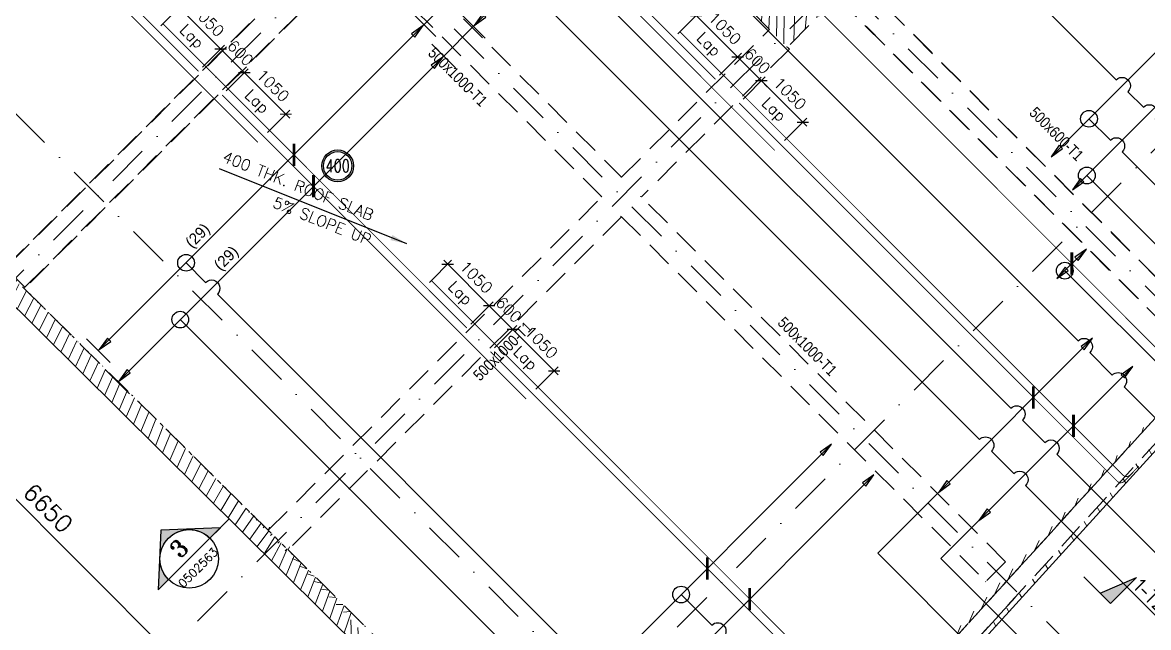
# Model space of a CAD drawing. Extents: x 660761725 to 1323371458, y 2734871439 to 5470067957.
# Drawn here: x 661442043 to 661462213, y 2735018970 to 2735029801 of the extents above; entities that cross this region are included whole.
import ezdxf
from ezdxf.enums import TextEntityAlignment as Align

# ---------------------------------------------------------------- set-up
doc = ezdxf.new("R2010")
doc.units = 0
for name, pattern in [('AXES', [1.95, 1.2, -0.25, 0.25, -0.25]), ('Hidden', [714.375, 476.25, -238.125]), ('sbp_axis_short', [10, 5, -2.5, 0, -2.5])]:
    doc.linetypes.add(name, pattern=pattern)
doc.layers.add('A-DETL', color=5, linetype='Continuous', lineweight=9, true_color=0x0000ff)
for name, color, linetype, lineweight in [('A-FLOR-PATT', 7, 'Continuous', 15), ('A-ROOF', 7, 'Continuous', 15), ('S-ARROW', 8, 'Continuous', 13), ('S-BEAM-IDEN', 2, 'Continuous', 9), ('S-GRID', 7, 'Continuous', 9)]:
    doc.layers.add(name, color=color, linetype=linetype, lineweight=lineweight)
for name, color, linetype in [('S-AXIS', 20, 'AXES'), ('S-DIMO', 100, 'Continuous'), ('S-IDEN', 221, 'Continuous'), ('S-LEVEL', 3, 'Continuous'), ('S-RBAR-T16', 201, 'Continuous'), ('S-RBAR-T20', 10, 'Continuous'), ('S-RDIMO', 8, 'Continuous'), ('S-SCEL-INDT', 222, 'Continuous'), ('S-SIMPLETEXT', 7, 'Continuous'), ('S-TXT', 3, 'Continuous')]:
    doc.layers.add(name, color=color, linetype=linetype)
doc.styles.add('08437-0000-2-020-000R-0511-00$0$ROMANS', font='ROMANS.shx', dxfattribs={"width": 0.75})
doc.styles.add('Arial Narrow_1', font='ARIALN.TTF', dxfattribs={"height": 199.9999999999998})
doc.styles.add('ARMACAD', font='isocp.shx')
doc.styles.add('ROMANS', font='romans.shx')
doc.styles.add('ROMANT', font='romant')
doc.dimstyles.new('S-DIMI-100', dxfattribs={"dimscale": 100, "dimtxt": 2, "dimasz": 1.5, "dimexe": 1, "dimexo": 1, "dimgap": 1, "dimtad": 1, "dimdec": 0, "dimzin": 12, "dimdsep": 46, "dimtxsty": 'ROMANS', "dimblk": 'ARCHTICK', "dimcen": 0.09, "dimdle": 1, "dimclrd": 8, "dimclre": 8, "dimclrt": 4, "dimadec": 0, "dimazin": 3, "dimtfac": 1, "dimtdec": 0, "dimtix": 1, "dimtmove": 1, "dimatfit": 3, "dimtolj": 1, "dimtzin": 0, "dimarcsym": 0})
doc.dimstyles.new('S-DIMI-20', dxfattribs={"dimscale": 20, "dimtxt": 2, "dimasz": 1.5, "dimexe": 1, "dimexo": 1, "dimgap": 1, "dimtad": 1, "dimdec": 0, "dimzin": 12, "dimdsep": 46, "dimtxsty": 'ROMANS', "dimblk": 'ARCHTICK', "dimcen": 0.09, "dimdle": 1, "dimclrd": 8, "dimclre": 8, "dimclrt": 4, "dimadec": 0, "dimazin": 3, "dimtfac": 1, "dimtdec": 0, "dimtix": 1, "dimtmove": 1, "dimatfit": 3, "dimtolj": 1, "dimtzin": 0, "dimarcsym": 0})
doc.dimstyles.new('S-DIMO-100', dxfattribs={"dimscale": 100, "dimtxt": 3, "dimasz": 2, "dimexe": 1.5, "dimexo": 1.5, "dimgap": 1.5, "dimtad": 1, "dimdec": 0, "dimzin": 12, "dimdsep": 46, "dimtxsty": 'ROMANS', "dimblk": 'ARCHTICK', "dimcen": 0.09, "dimdle": 1.5, "dimclrd": 8, "dimclre": 8, "dimclrt": 4, "dimadec": 0, "dimazin": 3, "dimtfac": 1, "dimtdec": 0, "dimtix": 1, "dimtmove": 1, "dimatfit": 3, "dimfxl": 1, "dimtolj": 1, "dimtzin": 0, "dimarcsym": 0})
pattern_1 = [(74.99999999999999, (0, 0), (-153.3407249233896, 41.08752341002518), [])]

# ---------------------------------------------------------------- blocks, each defined once
blk = doc.blocks.new('_ARCHTICK')
at = {"color": 0, "linetype": 'ByBlock', "const_width": 0.15}
blk.add_lwpolyline([(-0.5, -0.5), (0.5, 0.5)], dxfattribs=at)
blk = doc.blocks.new('*D119')
at = {"layer": 'S-DIMO', "color": 8, "lineweight": -2, "transparency": 16777216}
for p, q in [((662618426.4401975, 2734519657.605733), (662623340.8331552, 2734514743.214432)), ((662618526.4410093, 2734519545.474508), (662618426.4402332, 2734519445.473699)), ((662623228.7011043, 2734514843.214414), (662623128.7011207, 2734514743.214396))]:
    blk.add_line(p, q, dxfattribs=at)
at = {"layer": 'S-DIMO', "color": 8, "lineweight": -2, "transparency": 16777216, "xscale": 200, "yscale": 200, "zscale": 200}
for p, rotation in [((662618532.5062325, 2734519551.539734), 135.0000096597404), ((662623234.76712, 2734514849.280432), 315.0000096597404)]:
    blk.add_blockref('_ARCHTICK', p, dxfattribs=dict(at, rotation=rotation))
at = {"layer": 'S-DIMO', "color": 4, "transparency": 16777216, "insert": (662621095.768675, 2734517412.542153), "char_height": 300, "width": 199.5440968434552, "attachment_point": 5, "rotation": 315.00000965974044, "style": 'ROMANS'}
blk.add_mtext('\\A1;6650', dxfattribs=at)
blk = doc.blocks.new('*U1141')
at = {"layer": 'S-SCEL-INDT'}
blk.add_line((-1.598034076772778e-05, -9.017526509425661), (-4.236298395894313e-05, 0), dxfattribs=at)
blk.add_lwpolyline([(-1.598034251388655e-05, -9.017526509426535), (-2.729673832266011e-05, -5.517526509764139), (8.74998401881464, -9.017498218424205), (-1.598034251388655e-05, -9.017526509426535)], dxfattribs=at)
blk.add_solid([(8.749984018815223, -9.017498218424496), (-1.598034076772778e-05, -9.017526509423043), (4.374978361036412, -7.267512364094754), (-2.729674239717861e-05, -5.517526509763265)], dxfattribs=at)
blk = doc.blocks.new('*U1143')
at = {"layer": 'S-SCEL-INDT'}
h = blk.add_hatch(color=256, dxfattribs=at)
edge = h.paths.add_edge_path()
edge.add_line((7.000001906104444, 2.263283386128023e-05), (10.50000190576247, 3.394924715394154e-05))
edge.add_line((10.50000190576247, 3.394924715394154e-05), (-2.921335544670001e-05, 9.624999999075953))
edge.add_line((-2.921335544670001e-05, 9.624999999075953), (-10.49999809220753, -3.394923260202631e-05))
edge.add_line((-10.49999809220753, -3.394923260202631e-05), (-6.999998092549504, -2.263281203340739e-05))
edge.add_arc((1.90677747013979e-06, 1.091277068709939e-11), 6.999999999363562, 0.00018525217620890544, 180.0001852521762, ccw=False)
at = {"layer": 'S-SCEL-INDT', "color": 2, "linetype": 'Continuous'}
blk.add_line((-6.999999999228748, 4.272327350918204e-05), (6.999999999228748, -4.272327350918204e-05), dxfattribs=at)
at = {"layer": 'S-SCEL-INDT'}
blk.add_line((13.40845287412958, 4.901550710201263e-05), (7.000001906104444, 2.263283386128023e-05), dxfattribs=at)
blk.add_lwpolyline([(7.000001906104444, 2.263283386128023e-05), (10.50000190576247, 3.394924715394154e-05), (-2.921335544670001e-05, 9.624999999075953), (-10.49999809220753, -3.394923260202631e-05), (-6.999998092549504, -2.263281203340739e-05, -0.9999999999999999)], format="xyb", close=True, dxfattribs=at)
for centre, radius in [((0, 0), 6.999999999370188), ((0, -1.906788384076208e-06), 6.99999999936)]:
    blk.add_circle(centre, radius, dxfattribs=at)
at = {"layer": 'S-SCEL-INDT', "linetype": 'Continuous', "style": 'ROMANT', "flags": 8}
for rotation, p in [(359.9998251523294, (-9.533905540592968e-07, 3.499999999687137)), (0.0001748476705820678, (9.533905540592968e-07, 3.499943417606119))]:
    blk.add_attdef('01', text='', height=4, rotation=rotation, dxfattribs=at).set_placement(p, align=Align.MIDDLE_CENTER)
at = {"layer": 'S-SCEL-INDT', "color": 3, "linetype": 'Continuous', "style": 'ROMANS', "flags": 8}
for rotation, p in [(359.9998251523294, (0, -2.974065839854546)), (0.0001748476705820678, (0, -2.97412474701559))]:
    blk.add_attdef('-', text='', height=2, rotation=rotation, dxfattribs=at).set_placement(p, align=Align.MIDDLE_CENTER)
blk = doc.blocks.new('I am… Limitless.')
at = {"layer": 'S-SCEL-INDT', "xscale": 75.00000000000088, "yscale": 75.00000000000088, "zscale": 75.00000000000088, "rotation": 45.00010152951856}
blk.add_blockref('*U1141', (662352440.7329911, 2734516181.62153), dxfattribs=at)
at = {"layer": 'S-TXT', "color": 134}
ref = blk.add_blockref('*U1143', (662336413.739825, 2734516503.357208), dxfattribs=dict(at, xscale=75.00000000000001, yscale=75.00000000000001, zscale=75.00000000000001, rotation=44.94966640259396))
ref.add_attrib('-', '0502563', dxfattribs={"layer": 'S-SCEL-INDT', "color": 3, "linetype": 'Continuous', "height": 150, "rotation": 44.94984142316793, "style": 'ROMANS'}).set_placement((662336571.3279865, 2734516345.491925), align=Align.MIDDLE_CENTER)
ref.add_attrib('01', '3', dxfattribs={"layer": 'S-SCEL-INDT', "linetype": 'Continuous', "height": 300.0000000000001, "rotation": 44.94984142316793, "style": 'ROMANT'}).set_placement((662336228.2904761, 2734516689.132774), align=Align.MIDDLE_CENTER)
blk = doc.blocks.new('*U89')
at = {"layer": 'S-IDEN', "color": 8}
for radius in [3.8, 3.4]:
    blk.add_circle((0, 0), radius, dxfattribs=at)
at = {"layer": 'S-IDEN', "color": 4, "style": '08437-0000-2-020-000R-0511-00$0$ROMANS', "width": 0.75, "flags": 8}
blk.add_attdef('100', text='', height=3, dxfattribs=at).set_placement((0, 0), align=Align.MIDDLE_CENTER)
blk = doc.blocks.new('*D199')
at = {"layer": 'S-RBAR-T16', "color": 8, "lineweight": -2, "transparency": 16777216}
for p, q in [((661445690.275766, 2735028575.677409), (661446088.0743774, 2735028973.475752)), ((661446830.5361981, 2735028089.592027), (661445946.6530212, 2735028973.4758)), ((661446432.737885, 2735027833.215291), (661446830.5362458, 2735028231.013383))]:
    blk.add_line(p, q, dxfattribs=at)
at = {"layer": 'S-RBAR-T16', "color": 8, "lineweight": -2, "transparency": 16777216, "xscale": 150, "yscale": 150, "zscale": 150}
for p, rotation in [((661446017.3636755, 2735028902.765098), 134.999980681309), ((661446759.8255439, 2735028160.302729), 314.999980681309)]:
    blk.add_blockref('_ARCHTICK', p, dxfattribs=dict(at, rotation=rotation))
at = {"layer": 'S-RBAR-T16', "color": 4, "transparency": 16777216, "char_height": 200, "attachment_point": 5, "rotation": 314.999980681309, "style": 'ROMANS'}
for s, insert in [('\\A1;1050', (661446530.0160135, 2735028672.955222)), ('\\A1;Lap', (661446223.6029717, 2735028366.542387))]:
    blk.add_mtext(s, dxfattribs=dict(at, insert=insert))
blk = doc.blocks.new('*D200')
at = {"layer": 'S-RBAR-T16', "color": 8, "lineweight": -2, "transparency": 16777216}
for p, q in [((661444523.5495805, 2735029742.403604), (661444921.348164, 2735030140.20192)), ((661445663.8099879, 2735029256.318191), (661444779.9268078, 2735030140.201967)), ((661445266.0116967, 2735028999.941477), (661445663.8100356, 2735029397.739547))]:
    blk.add_line(p, q, dxfattribs=at)
at = {"layer": 'S-RBAR-T16', "color": 8, "lineweight": -2, "transparency": 16777216, "xscale": 150, "yscale": 150, "zscale": 150}
for p, rotation in [((661444850.637462, 2735030069.491265), 134.999980681309), ((661445593.0993336, 2735029327.028893), 314.999980681309)]:
    blk.add_blockref('_ARCHTICK', p, dxfattribs=dict(at, rotation=rotation))
at = {"layer": 'S-RBAR-T16', "color": 4, "transparency": 16777216, "char_height": 200, "attachment_point": 5, "rotation": 314.999980681309, "style": 'ROMANS'}
for s, insert in [('\\A1;1050', (661445363.2898017, 2735029839.681388)), ('\\A1;Lap', (661445056.8767599, 2735029533.268553))]:
    blk.add_mtext(s, dxfattribs=dict(at, insert=insert))
blk = doc.blocks.new('*D201')
at = {"layer": 'S-RBAR-T16', "color": 8, "lineweight": -2, "transparency": 16777216}
for p, q in [((661445593.0996054, 2735029327.029165), (661445487.033624, 2735029433.095218)), ((661445266.0116967, 2735028999.941477), (661445663.8103074, 2735029397.739819)), ((661446017.3635308, 2735028902.764954), (661445593.0996054, 2735029327.029165)), ((661445690.275766, 2735028575.677409), (661446088.0742327, 2735028973.475608)), ((661446017.3635308, 2735028902.764954), (661446123.4295121, 2735028796.6989))]:
    blk.add_line(p, q, dxfattribs=at)
at = {"layer": 'S-RBAR-T16', "color": 8, "lineweight": -2, "transparency": 16777216, "xscale": 150, "yscale": 150, "zscale": 150}
for p, rotation in [((661445593.0996054, 2735029327.029165), 314.999980681309), ((661446017.3635308, 2735028902.764954), 134.999980681309)]:
    blk.add_blockref('_ARCHTICK', p, dxfattribs=dict(at, rotation=rotation))
at = {"layer": 'S-RBAR-T16', "color": 4, "transparency": 16777216, "insert": (661445946.652972, 2735029256.318367), "char_height": 200, "attachment_point": 5, "rotation": 314.999980681309, "style": 'ROMANS'}
blk.add_mtext('\\A1;600', dxfattribs=at)
blk = doc.blocks.new('*D202')
at = {"layer": 'S-RBAR-T16', "color": 8, "lineweight": -2, "transparency": 16777216}
for p, q in [((661450498.6320839, 2735023979.20476), (661450896.4306953, 2735024377.003103)), ((661451638.8925906, 2735023493.119303), (661450755.0093391, 2735024377.00315)), ((661451241.0942775, 2735023236.742567), (661451638.8926383, 2735023634.540659))]:
    blk.add_line(p, q, dxfattribs=at)
at = {"layer": 'S-RBAR-T16', "color": 8, "lineweight": -2, "transparency": 16777216, "xscale": 150, "yscale": 150, "zscale": 150}
for p, rotation in [((661450825.7199934, 2735024306.292449), 134.999980681309), ((661451568.1819364, 2735023563.830005), 314.999980681309)]:
    blk.add_blockref('_ARCHTICK', p, dxfattribs=dict(at, rotation=rotation))
at = {"layer": 'S-RBAR-T16', "color": 4, "transparency": 16777216, "char_height": 200, "attachment_point": 5, "rotation": 314.999980681309, "style": 'ROMANS'}
for s, insert in [('\\A1;1050', (661451338.3723688, 2735024076.482535)), ('\\A1;Lap', (661451031.959327, 2735023770.0697))]:
    blk.add_mtext(s, dxfattribs=dict(at, insert=insert))
blk = doc.blocks.new('*D203')
at = {"layer": 'S-RBAR-T16', "color": 8, "lineweight": -2, "transparency": 16777216}
for p, q in [((661449331.9059728, 2735025145.93088), (661449729.7045573, 2735025543.729197)), ((661450472.1663067, 2735024659.845542), (661449588.2832011, 2735025543.729244)), ((661450074.3680146, 2735024403.468827), (661450472.1663544, 2735024801.266899))]:
    blk.add_line(p, q, dxfattribs=at)
at = {"layer": 'S-RBAR-T16', "color": 8, "lineweight": -2, "transparency": 16777216, "xscale": 150, "yscale": 150, "zscale": 150}
for p, rotation in [((661449658.9938554, 2735025473.018542), 134.999980681309), ((661450401.4556525, 2735024730.556244), 314.999980681309)]:
    blk.add_blockref('_ARCHTICK', p, dxfattribs=dict(at, rotation=rotation))
at = {"layer": 'S-RBAR-T16', "color": 4, "transparency": 16777216, "char_height": 200, "attachment_point": 5, "rotation": 314.999980681309, "style": 'ROMANS'}
for s, insert in [('\\A1;1050', (661450171.6461577, 2735025243.208702)), ('\\A1;Lap', (661449865.2331159, 2735024936.795867))]:
    blk.add_mtext(s, dxfattribs=dict(at, insert=insert))
blk = doc.blocks.new('*D204')
at = {"layer": 'S-RBAR-T16', "color": 8, "lineweight": -2, "transparency": 16777216}
for p, q in [((661450074.3680146, 2735024403.468827), (661450472.1666262, 2735024801.26717)), ((661450401.4559243, 2735024730.556516), (661450295.3899429, 2735024836.622569)), ((661450825.7198496, 2735024306.292305), (661450401.4559243, 2735024730.556516)), ((661450498.6320839, 2735023979.20476), (661450896.4305515, 2735024377.002959)), ((661450825.7198496, 2735024306.292305), (661450931.785831, 2735024200.226252))]:
    blk.add_line(p, q, dxfattribs=at)
at = {"layer": 'S-RBAR-T16', "color": 8, "lineweight": -2, "transparency": 16777216, "xscale": 150, "yscale": 150, "zscale": 150}
for p, rotation in [((661450401.4559243, 2735024730.556516), 314.999980681309), ((661450825.7198496, 2735024306.292305), 134.999980681309)]:
    blk.add_blockref('_ARCHTICK', p, dxfattribs=dict(at, rotation=rotation))
at = {"layer": 'S-RBAR-T16', "color": 4, "transparency": 16777216, "insert": (661450755.0092908, 2735024659.845719), "char_height": 200, "attachment_point": 5, "rotation": 314.999980681309, "style": 'ROMANS'}
blk.add_mtext('\\A1;600', dxfattribs=at)
blk = doc.blocks.new('*D208')
at = {"layer": 'S-RBAR-T16', "color": 8, "lineweight": -2, "transparency": 16777216}
for p, q in [((661454951.3489252, 2735028431.921603), (661455349.1475364, 2735028829.719945)), ((661456091.6094311, 2735027945.836146), (661455207.7261802, 2735028829.719993)), ((661455693.8111182, 2735027689.45941), (661456091.6094788, 2735028087.257503))]:
    blk.add_line(p, q, dxfattribs=at)
at = {"layer": 'S-RBAR-T16', "color": 8, "lineweight": -2, "transparency": 16777216, "xscale": 150, "yscale": 150, "zscale": 150}
for p, rotation in [((661455278.4368345, 2735028759.009291), 134.999980681309), ((661456020.8987769, 2735028016.546848), 314.999980681309)]:
    blk.add_blockref('_ARCHTICK', p, dxfattribs=dict(at, rotation=rotation))
at = {"layer": 'S-RBAR-T16', "color": 4, "transparency": 16777216, "char_height": 200, "attachment_point": 5, "rotation": 314.999980681309, "style": 'ROMANS'}
for s, insert in [('\\A1;1050', (661455791.0892096, 2735028529.199378)), ('\\A1;Lap', (661455484.6761677, 2735028222.786543))]:
    blk.add_mtext(s, dxfattribs=dict(at, insert=insert))
blk = doc.blocks.new('*D209')
at = {"layer": 'S-RBAR-T16', "color": 8, "lineweight": -2, "transparency": 16777216}
for p, q in [((661453784.6228135, 2735029598.647724), (661454182.4213963, 2735029996.446039)), ((661454924.8831466, 2735029112.562384), (661454041.00004, 2735029996.446087)), ((661454527.0848562, 2735028856.18567), (661454924.8831943, 2735029253.98374))]:
    blk.add_line(p, q, dxfattribs=at)
at = {"layer": 'S-RBAR-T16', "color": 8, "lineweight": -2, "transparency": 16777216, "xscale": 150, "yscale": 150, "zscale": 150}
for p, rotation in [((661454111.7106943, 2735029925.735385), 134.999980681309), ((661454854.1724924, 2735029183.273086), 314.999980681309)]:
    blk.add_blockref('_ARCHTICK', p, dxfattribs=dict(at, rotation=rotation))
at = {"layer": 'S-RBAR-T16', "color": 4, "transparency": 16777216, "char_height": 200, "attachment_point": 5, "rotation": 314.999980681309, "style": 'ROMANS'}
for s, insert in [('\\A1;1050', (661454624.3629973, 2735029695.925544)), ('\\A1;Lap', (661454317.9499555, 2735029389.512709))]:
    blk.add_mtext(s, dxfattribs=dict(at, insert=insert))
blk = doc.blocks.new('*D210')
at = {"layer": 'S-RBAR-T16', "color": 8, "lineweight": -2, "transparency": 16777216}
for p, q in [((661454527.0848562, 2735028856.18567), (661454924.8834666, 2735029253.984012)), ((661454854.1727644, 2735029183.273358), (661454748.106783, 2735029289.339411)), ((661455278.4366897, 2735028759.009147), (661454854.1727644, 2735029183.273358)), ((661454951.3489252, 2735028431.921603), (661455349.1473919, 2735028829.719801)), ((661455278.4366897, 2735028759.009147), (661455384.5026711, 2735028652.943094))]:
    blk.add_line(p, q, dxfattribs=at)
at = {"layer": 'S-RBAR-T16', "color": 8, "lineweight": -2, "transparency": 16777216, "xscale": 150, "yscale": 150, "zscale": 150}
for p, rotation in [((661454854.1727644, 2735029183.273358), 314.999980681309), ((661455278.4366897, 2735028759.009147), 134.999980681309)]:
    blk.add_blockref('_ARCHTICK', p, dxfattribs=dict(at, rotation=rotation))
at = {"layer": 'S-RBAR-T16', "color": 4, "transparency": 16777216, "insert": (661455207.7261312, 2735029112.562561), "char_height": 200, "attachment_point": 5, "rotation": 314.999980681309, "style": 'ROMANS'}
blk.add_mtext('\\A1;600', dxfattribs=at)
blk = doc.blocks.new('CADF_02')
at = {"color": 0}
blk.add_lwpolyline([(0, 0), (2.5, -0.4166666679084301), (2.5, 0.4166666679084301)], close=True, dxfattribs=at)
blk = doc.blocks.new('cadf_04')
at = {"color": 8, "const_width": 0.5000000000000002}
blk.add_lwpolyline([(1.414213560521603, 1.414213564246893), (-1.414213556796312, -1.414213556796312)], dxfattribs=at)
blk = doc.blocks.new('cadf_10')
at = {"color": 1}
for p, q in [((-4.158496580606208, 1.201089783226742), (-5.644468778018359, 1.201089783226742)), ((4.158496580606207, 1.201089783226742), (5.644468778018359, 1.201089783226742))]:
    blk.add_line(p, q, dxfattribs=at)
at = {"style": 'ARMACAD'}
for tag, p in [('$COM1', (-10.93526643674234, 2.542619974829577)), ('$COM2', (-9.757982686735758, -5.302973364669228))]:
    blk.add_attdef(tag, text='', height=3.5, dxfattribs=at).set_placement(p, align=Align.BOTTOM_RIGHT)
at = {"color": 1, "style": 'ARMACAD'}
blk.add_attdef('$NUM', text='', height=3.5, dxfattribs=at).set_placement((0, 0), align=Align.CENTER)
blk = doc.blocks.new('cadf_03')
at = {"color": 8}
blk.add_lwpolyline([(-3.725290298461914e-09, 2.99999999627471), (3.725290298461914e-09, -3.000000007450581)], dxfattribs=at)
blk.add_blockref('CADF_02', (0.2513523101806641, 0), dxfattribs=at)
blk = doc.blocks.new('I am… All Range.')
at = {"layer": 'S-GRID', "color": 8, "linetype": 'sbp_axis_short', "lineweight": 13, "ltscale": 150}
for p, q in [((662618010.1861551, 2734519029.21969), (662684113.7569702, 2734585132.790505)), ((662622712.44625, 2734514326.959595), (662688816.0170653, 2734580430.53041)), ((662627061.1529542, 2734509978.252891), (662693164.7237693, 2734576081.823706)), ((662618471.4835767, 2734543669.734396), (662647091.3762469, 2734515049.841725)), ((662614582.3962799, 2734539780.647099), (662643202.2889504, 2734511160.754429)), ((662609895.5820874, 2734535093.832907), (662638515.474758, 2734506473.940236))]:
    blk.add_line(p, q, dxfattribs=at)
at = {"layer": 'S-DIMO', "color": 3}
dim = blk.add_linear_dim(base=(662623234.76712, 2734514849.280432), p1=(662618632.5070087, 2734519651.540543), p2=(662623334.7671036, 2734514949.280448), angle=315.0000096597404, dimstyle='S-DIMO-100', dxfattribs=at)
dim.commit()
dim.dimension.update_dxf_attribs({"geometry": '*D119', "text_midpoint": (662621095.768675, 2734517412.542153)})
blk = doc.blocks.new('I am… Atomic.')
at = {"layer": 'A-FLOR-PATT', "transparency": 33554600}
h = blk.add_hatch(dxfattribs=at)
h.set_pattern_fill('ANSI31', color=8, scale=50, angle=30, style=0)
h.set_pattern_definition(pattern_1)
edge = h.paths.add_edge_path()
edge.add_line((662389967.6433319, 2734579123.010657), (662390007.8012236, 2734579503.468677))
edge.add_line((662390178.8400514, 2734578972.951882), (662393574.2351673, 2734576558.543434))
edge.add_line((662390389.9110394, 2734578822.862847), (662389967.7690635, 2734579123.040917))
edge.add_line((662401600.1085552, 2734571260.373601), (662390007.8012234, 2734579503.468677))
edge.add_line((662401045.2346829, 2734570742.112331), (662400996.5411683, 2734571280.666277))
edge.add_line((662400996.5411683, 2734571280.666277), (662391834.41239, 2734577795.702194))
edge.add_line((662401631.7932035, 2734570909.939), (662401600.1085552, 2734571260.373601))
edge.add_line((662398386.0115408, 2734568087.393885), (662401045.2346829, 2734570742.112331))
edge.add_line((662378065.801715, 2734545768.423274), (662383150.2610395, 2734551353.010825))
edge.add_line((662383150.2610395, 2734551353.010825), (662388234.7203641, 2734556937.598375))
edge.add_line((662388234.7203641, 2734556937.598375), (662393319.1796887, 2734562522.185926))
edge.add_line((662393319.1796887, 2734562522.185926), (662398403.6390133, 2734568106.773477))
edge.add_line((662377177.0145457, 2734544792.211362), (662378389.7704264, 2734546124.258873))
edge.add_line((662345219.5168241, 2734509691.243385), (662350637.7770958, 2734515642.46591))
edge.add_line((662350637.7770958, 2734515642.46591), (662356056.0373675, 2734521593.688435))
edge.add_line((662356056.0373675, 2734521593.688435), (662361474.2976393, 2734527544.91096))
edge.add_line((662361474.2976393, 2734527544.91096), (662366892.5579109, 2734533496.133485))
edge.add_line((662366892.5579109, 2734533496.133485), (662372310.8181826, 2734539447.35601))
edge.add_line((662372310.8181826, 2734539447.35601), (662377729.0784543, 2734545398.578536))
edge.add_line((662345267.5598451, 2734509156.384884), (662400082.3408674, 2734569362.972085))
edge.add_line((662401418.6805061, 2734570690.601139), (662400941.3227103, 2734570214.051982))
edge.add_line((662400082.3408674, 2734569362.972085), (662401631.7932035, 2734570909.939))
h = blk.add_hatch(dxfattribs=at)
h.set_pattern_fill('ANSI31', color=8, scale=50, angle=30, style=0)
h.set_pattern_definition(pattern_1)
edge = h.paths.add_edge_path()
edge.add_line((662345468.2720397, 2734510142.524049), (662345661.1307589, 2734509588.669044))
edge.add_line((662345219.5168241, 2734509691.243385), (662350637.7770958, 2734515642.46591))
edge.add_line((662350637.7770958, 2734515642.46591), (662356056.0373675, 2734521593.688435))
edge.add_line((662356056.0373675, 2734521593.688435), (662361474.2976393, 2734527544.91096))
edge.add_line((662361474.2976393, 2734527544.91096), (662366892.5579109, 2734533496.133485))
edge.add_line((662366892.5579109, 2734533496.133485), (662372310.8181826, 2734539447.35601))
edge.add_line((662372310.8181826, 2734539447.35601), (662377729.0784543, 2734545398.578536))
edge.add_line((662345267.5598451, 2734509156.384884), (662400082.3408674, 2734569362.972085))
h = blk.add_hatch(dxfattribs=at)
h.set_pattern_fill('ANSI31', color=8, scale=50, angle=30, style=0)
h.set_pattern_definition(pattern_1)
h.paths.add_polyline_path([(662350481.6833518, 2734529010.615821), (662347130.08703, 2734525664.697063), (662342140.050475, 2734530654.737032), (662345491.6468021, 2734534000.65579)])
h.paths.add_polyline_path([(662342706.3069187, 2734530654.268376), (662345491.6356469, 2734533434.878781), (662349911.8950287, 2734529014.616375), (662347128.9243566, 2734526231.647893)], flags=16)
h = blk.add_hatch(dxfattribs=at)
h.set_pattern_fill('ANSI31', color=8, scale=50, angle=30, style=0)
h.set_pattern_definition(pattern_1)
edge = h.paths.add_edge_path()
edge.add_line((662326312.3910785, 2734528417.846987), (662333102.7430063, 2734521695.273901))
edge.add_line((662325865.2845687, 2734528370.671522), (662344964.0169713, 2734509462.575772))
edge.add_line((662336968.3324986, 2734517868.269328), (662339133.8364366, 2734515724.380668))
edge.add_line((662332502.0842122, 2734522289.937136), (662334515.7142464, 2734520296.40643))
edge.add_line((662333458.4230682, 2734521343.144109), (662337828.6853824, 2734517016.504176))
edge.add_line((662338184.3654449, 2734516664.374383), (662344781.0343132, 2734510133.551082))
edge.add_line((662344781.0343132, 2734510133.551082), (662344829.7545922, 2734510084.405783))
edge.add_line((662344829.7545922, 2734510084.405783), (662344878.4748713, 2734510035.260483))
edge.add_line((662344878.4748713, 2734510035.260483), (662344927.1951503, 2734509986.115183))
edge.add_line((662344927.1951503, 2734509986.115183), (662344975.9154292, 2734509936.969883))
edge.add_line((662344975.9154292, 2734509936.969883), (662345024.6357082, 2734509887.824584))
edge.add_line((662345024.6357082, 2734509887.824584), (662345073.3559872, 2734509838.679284))
edge.add_line((662345073.3559872, 2734509838.679284), (662345122.0762662, 2734509789.533985))
edge.add_line((662345122.0762662, 2734509789.533985), (662345170.7965451, 2734509740.388685))
edge.add_line((662345170.7965451, 2734509740.388685), (662345219.5168241, 2734509691.243385))
edge.add_line((662344964.0169713, 2734509462.575772), (662345267.5598451, 2734509156.384884))
edge.add_line((662345267.5598451, 2734509156.384884), (662345219.5168241, 2734509691.243385))
edge = h.paths.add_edge_path()
edge.add_line((662345219.5168241, 2734509691.243385), (662345513.1205869, 2734510013.727216))
edge.add_line((662345468.2720397, 2734510142.524049), (662345661.1307589, 2734509588.669044))
edge.add_line((662345267.5598451, 2734509156.384884), (662345661.1307589, 2734509588.669044))
edge = h.paths.add_edge_path()
edge.add_line((662325865.2845687, 2734528370.671522), (662326389.6555356, 2734528894.154181))
edge.add_line((662326389.6555356, 2734528894.154181), (662326589.2420617, 2734528694.228972))
edge.add_line((662326589.2420617, 2734528694.228972), (662326314.0211399, 2734528416.233197))
at = {"layer": 'A-DETL', "color": 8, "linetype": 'Hidden', "lineweight": 9}
for p, q in [((662399013.4511831, 2734568320.204953), (662345232.817815, 2734509249.488402)), ((662339105.5426043, 2734527687.909844), (662333102.7430063, 2734521695.273901)), ((662333112.1454761, 2734521716.497802), (662339097.0810977, 2734527691.300015)), ((662339813.2130263, 2734527687.174438), (662344159.8036484, 2734523336.897595)), ((662346811.0908083, 2734525983.693503), (662345289.7898604, 2734527504.995492)), ((662339459.2958959, 2734527333.856544), (662333458.4230682, 2734521343.144109)), ((662333468.9357078, 2734521366.873962), (662339449.8353211, 2734527337.647)), ((662343805.8863698, 2734522983.579849), (662339459.2958959, 2734527333.856544)), ((662354781.2747371, 2734520496.512781), (662348366.2298224, 2734526911.564058)), ((662348375.3924686, 2734526907.89297), (662354784.0222851, 2734520499.258766)), ((662348021.4752218, 2734526554.575255), (662347130.0870286, 2734525664.697064)), ((662348012.7404133, 2734526558.074927), (662354427.785328, 2734520143.02365)), ((662354430.404629, 2734520145.641461), (662348021.4752218, 2734526554.575255)), ((662344159.8036484, 2734523336.897595), (662346811.0908083, 2734525983.693503)), ((662346811.0908083, 2734525983.693503), (662346790.1287423, 2734525992.092124)), ((662347164.9941097, 2734525629.789959), (662344513.5569398, 2734522982.844296)), ((662347130.0870286, 2734525664.697064), (662347109.1249089, 2734525673.095707)), ((662347164.9941097, 2734525629.789959), (662347130.0870286, 2734525664.697064)), ((662347144.0319842, 2734525638.188604), (662347164.9941097, 2734525629.789959)), ((662344159.8036484, 2734523336.897595), (662344138.8405377, 2734523345.296635)), ((662337828.6853824, 2734517016.504176), (662343805.8863698, 2734522983.579849)), ((662343784.9231197, 2734522991.978944), (662343805.8863698, 2734522983.579849)), ((662344513.5569398, 2734522982.844296), (662344492.5937694, 2734522991.243359)), ((662351037.8658978, 2734516453.002254), (662344513.5569398, 2734522982.844296)), ((662344159.6396613, 2734522629.526549), (662338184.3654449, 2734516664.374383)), ((662344138.6763514, 2734522637.925669), (662344159.6396613, 2734522629.526549)), ((662344159.6396613, 2734522629.526549), (662350684.0984387, 2734516099.534561)), ((662333468.9357078, 2734521366.873962), (662333112.1454761, 2734521716.497802)), ((662333458.4230682, 2734521343.144109), (662333468.9357078, 2734521366.873962)), ((662333458.4230682, 2734521343.144109), (662337828.6853824, 2734517016.504176)), ((662337851.9824706, 2734517069.091905), (662337828.6853824, 2734517016.504176)), ((662338184.3654449, 2734516664.374383), (662338207.662599, 2734516716.96226)), ((662338184.3654449, 2734516664.374383), (662344781.0343132, 2734510133.551082)), ((662351037.8658978, 2734516453.002254), (662350684.0984387, 2734516099.534561)), ((662351031.5755024, 2734516446.715436), (662351037.8658978, 2734516453.002254)), ((662350684.0984387, 2734516099.534561), (662350677.8080015, 2734516093.247701)), ((662351208.4437448, 2734515812.901352), (662345232.817815, 2734509249.488402))]:
    blk.add_line(p, q, dxfattribs=at)
at = {"layer": 'A-DETL', "color": 8, "linetype": 'Hidden', "lineweight": 9, "flags": 128}
blk.add_lwpolyline([(662345219.5168241, 2734509691.243385), (662350637.7770958, 2734515642.46591), (662356056.0373675, 2734521593.688435), (662361474.2976393, 2734527544.91096), (662366892.5579109, 2734533496.133485), (662372310.8181826, 2734539447.35601), (662377729.0784543, 2734545398.578536)], dxfattribs=at)
at = {"layer": 'A-ROOF', "color": 8, "lineweight": 13}
for p, q in [((662345267.5598451, 2734509156.384884), (662400082.3408674, 2734569362.972085)), ((662325865.2845687, 2734528370.671522), (662344964.0169713, 2734509462.575772))]:
    blk.add_line(p, q, dxfattribs=at)
at = {"layer": 'S-LEVEL', "xscale": 74.99999999999999, "yscale": 75.00000001090066, "zscale": 74.99999999999999}
blk.add_blockref('*U89', (662339072.9448215, 2734523538.848276), dxfattribs=at).add_auto_attribs({'100': '400'})
at = {"layer": 'S-BEAM-IDEN', "color": 8, "attachment_point": 1, "style": 'Arial Narrow_1'}
for s, insert, char_height, width, rotation in [('500x1000-T1', (662340819.2373961, 2734525681.006835), 199.9999999999999, 1699.577499999999, 314.9757148259339), ('500x600-T1', (662351589.5222491, 2734524614.405715), 199.9999999999998, 1539.239999999998, 314.9999999999996), ('500x1000-T1', (662341480.4245633, 2734519816.410211), 199.9999999999998, 1699.577499999999, 44.99999999999983), ('500x1000-T1', (662347080.5751344, 2734520856.553458), 199.9999999999999, 1699.577499999999, 314.9757148259339)]:
    blk.add_mtext(s, dxfattribs=dict(at, insert=insert, char_height=char_height, width=width, rotation=rotation))
at = {"layer": 'S-TXT', "char_height": 200, "attachment_point": 1, "rotation": 338.1823885034527, "style": 'ROMANS'}
for s, insert in [('400 THK. ROOF SLAB', (662337064.5131357, 2734523810.71699)), ('5% SLOPE UP', (662337964.3353955, 2734522990.865582))]:
    blk.add_mtext(s, dxfattribs=dict(at, insert=insert))
at = {"layer": 'S-ARROW'}
blk.add_leader([(662340314.0988379, 2734522144.040179), (662336955.9103475, 2734523488.417249)], dimstyle='S-DIMI-20', override={"dimasz": 15, "dimgap": 1, "dimtad": 0}, dxfattribs=at)

msp = doc.modelspace()

# ---------------------------------------------------------------- linework, layer by layer
at = {"layer": 'S-RBAR-T20', "const_width": 16}
for points in [[(661438425.0422047, 2735035937.528945), (661438261.3469849, 2735035773.833725, 0.4142135623730951), (661438261.3469849, 2735035651.150699), (661446256.0101155, 2735027656.487568)], [(661438531.1491475, 2735036043.456138), (661438367.4539276, 2735035879.760918, 0.4142135623730951), (661438367.4539276, 2735035757.077892), (661445195.3009948, 2735028929.230824)], [(661456327.9338067, 2735030449.252915), (661456164.2385865, 2735030285.557695, 0.4142135623730951), (661456164.2385863, 2735030162.874669), (661463125.7918179, 2735023201.321404, 0.4142135623730951), (661463248.4748445, 2735023201.321404), (661463412.1700647, 2735023365.016623)], [(661453819.9291744, 2735029633.954133), (661461756.5914634, 2735021697.440964, 0.4142135623730951), (661461879.27449, 2735021697.442116), (661462042.968172, 2735021861.138874)], [(661454880.6382227, 2735028361.21095), (661461655.5440031, 2735021586.454072, 0.4142135623730951), (661461778.2270297, 2735021586.45542), (661461941.9204506, 2735021750.152439)], [(661449367.212334, 2735025181.237289), (661457512.6026903, 2735017035.996086, 0.4142135623730951), (661457635.2857169, 2735017035.997209), (661457798.979438, 2735017199.693928)], [(661450427.921382, 2735023908.494106), (661457411.5552353, 2735016925.0092, 0.4142135623730951), (661457534.2382617, 2735016925.010509), (661457697.9317359, 2735017088.707474)]]:
    msp.add_lwpolyline(points, format="xyb", dxfattribs=at)
for points in [[(661449011.5727823, 2735034230.426857), (661454456.374154, 2735028785.475018)], [(661450072.281903, 2735032957.6836), (661455517.0833488, 2735027512.731688)], [(661444558.8559417, 2735029777.710013), (661450003.6573138, 2735024332.758174)], [(661445619.5650629, 2735028504.966756), (661451064.3665081, 2735023060.014844)]]:
    msp.add_lwpolyline(points, dxfattribs=at)
at = {"layer": 'S-RDIMO'}
for p, q in [((661452874.1611931, 2735032487.628374), (661450117.9704604, 2735029731.437803)), ((661463836.3217754, 2735030767.448914), (661460467.4994208, 2735027398.563262)), ((661449766.9243823, 2735030294.498406), (661449236.8390278, 2735029764.413083)), ((661464219.3321557, 2735030172.403673), (661460850.5151738, 2735026803.512647)), ((661449236.8390281, 2735029764.413083), (661443399.0796065, 2735023926.755015)), ((661450117.9704603, 2735029731.437802), (661449587.8851066, 2735029201.35248)), ((661449587.8851062, 2735029201.35248), (661443750.0496517, 2735023363.644033)), ((661461108.9082044, 2735027061.905663), (661467413.5621874, 2735020757.251307)), ((661461100.9010885, 2735025745.678815), (661460570.6199584, 2735025215.397688)), ((661460713.5485667, 2735025358.326288), (661466364.0926703, 2735019707.781853)), ((661461211.506635, 2735024150.248641), (661458455.3453909, 2735021394.027514)), ((661461930.7589431, 2735023643.151597), (661459174.5443579, 2735020886.885734)), ((661450697.6176021, 2735016416.073018), (661456535.3172767, 2735022253.899072)), ((661457295.2528213, 2735021706.019392), (661451457.5427976, 2735015868.203508)), ((661458455.3453909, 2735021394.027514), (661457363.4102666, 2735020302.092454)), ((661459174.5443579, 2735020886.885734), (661458494.2811044, 2735020206.62252)), ((661457363.4102666, 2735020302.092454), (661462160.9065051, 2735015504.595933)), ((661458494.2811047, 2735020206.62252), (661462678.6069903, 2735016022.296389))]:
    msp.add_line(p, q, dxfattribs=at)
for points in [[(661457686.5063705, 2735032721.20751), (661461632.246948, 2735028775.466702, -1), (661461844.3789761, 2735028563.334661), (661462121.2769257, 2735028286.436695, -1), (661462333.4089538, 2735028074.304654), (661468532.0120952, 2735021875.701149)], [(661453805.0848942, 2735031249.871032), (661460952.0423985, 2735024102.913105, -1), (661461164.1744266, 2735023890.781065), (661461565.2178036, 2735023489.737664, -1), (661461777.3498317, 2735023277.605623), (661465855.6330013, 2735019199.322213)], [(661452139.317424, 2735030502.809552), (661459745.6410161, 2735022896.485512, -1), (661459957.7730442, 2735022684.353472), (661460358.8145382, 2735022283.311954, -1), (661460570.9465663, 2735022071.179914), (661464649.2184793, 2735017992.907761)], [(661451306.9824101, 2735030218.286751), (661459187.2181679, 2735022338.050531, -1), (661459399.3501961, 2735022125.918491), (661459800.3908182, 2735021724.877845, -1), (661460012.5228463, 2735021512.745804), (661464090.7895484, 2735017434.478863)], [(661461147.5573866, 2735028078.621188), (661461530.5218924, 2735027695.65666, -1), (661461742.6539205, 2735027483.524619), (661467941.2445425, 2735021284.933632)], [(661444972.316632, 2735025499.890937), (661445323.3039482, 2735025148.903601, -1), (661445535.4359763, 2735024936.77156), (661452270.7916684, 2735018201.415472, -1), (661452482.9236965, 2735017989.283432), (661452924.6929142, 2735017547.514188, -1), (661453136.8249424, 2735017335.382147), (661458564.2585658, 2735011907.948205)], [(661444868.7019058, 2735024482.169557), (661451710.1296973, 2735017640.741363, -1), (661451922.2617254, 2735017428.609323), (661452364.0299577, 2735016986.841064, -1), (661452576.1619858, 2735016774.709023), (661458003.5905089, 2735011347.280181)], [(661453840.9014258, 2735019559.483378), (661454388.7684745, 2735019011.616297, -1), (661454600.9005026, 2735018799.484257), (661460028.3474438, 2735013372.036996)]]:
    msp.add_lwpolyline(points, format="xyb", dxfattribs=at)
for centre in [(661461147.5345232, 2735028078.644052), (661461108.885341, 2735027061.928526), (661444972.2937688, 2735025499.913801), (661460713.5485628, 2735025358.326292), (661444868.7159371, 2735024482.155525), (661453840.9306698, 2735019559.454135)]:
    msp.add_circle(centre, 150.000000263009, dxfattribs=at)

# ---------------------------------------------------------------- block references
at = {"layer": 'S-AXIS'}
for name, p in [('I am… All Range.', (-1178594.647812605, 503695.4297404289)), ('I am… Atomic.', (-891384.0282816887, 503695.4297404289)), ('I am… Limitless.', (-891384.0282816887, 503695.4297404289))]:
    msp.add_blockref(name, p, dxfattribs=at)
at = {"layer": 'S-RDIMO'}
for name, p, xscale, yscale, zscale, rotation in [('cadf_03', (661450117.9704603, 2735029731.437802), 100, 100, 100, 44.99999832602553), ('cadf_03', (661449236.8390278, 2735029764.413083), 100, 100, 100, 224.9999983181109), ('cadf_03', (661449587.8851061, 2735029201.35248), 100, 100, 100, 224.9999983177535), ('cadf_04', (661446904.4634714, 2735027432.037663), 100.0000000000002, 100.0000000000002, 100.0000000000002, 224.9999999935274), ('CADF_02', (661460467.4994208, 2735027398.563262), 100, 100, 100, 45.00053826108682), ('cadf_04', (661447255.4842465, 2735026868.962007), 100.0000000000002, 100.0000000000002, 100.0000000000002, 224.9999999935274), ('CADF_02', (661460850.515174, 2735026803.512648), 100, 100, 100, 45.00062964644994), ('cadf_04', (661460841.1677523, 2735025485.94548), 100, 100, 100, 224.9999997980337), ('CADF_02', (661461100.9010885, 2735025745.678815), 100, 100, 100, 224.9999998583165), ('CADF_02', (661460570.6199584, 2735025215.397688), 100, 100, 100, 44.99999985831654), ('cadf_03', (661443399.0796065, 2735023926.755015), 100, 100, 100, 44.99999831811089), ('CADF_02', (661461211.5066353, 2735024150.248641), 100, 100, 100, 225.0006224110945), ('cadf_03', (661443750.0496517, 2735023363.644033), 100, 100, 100, 44.9999983177535), ('CADF_02', (661461930.7589431, 2735023643.151597), 99.99999999999996, 99.99999999999996, 99.99999999999996, 225.0005329722379), ('cadf_04', (661460151.6004527, 2735023090.319429), 100, 100, 100, 225.000622403317), ('cadf_04', (661460870.8021234, 2735022583.175057), 99.99999999999993, 99.99999999999993, 99.99999999999993, 225.000532970836), ('CADF_02', (661456535.3172767, 2735022253.899072), 100, 100, 100, 225.0006201895209), ('CADF_02', (661457295.2528218, 2735021706.019392), 100, 100, 100, 225.0005194904404), ('CADF_02', (661458455.3453909, 2735021394.027514), 100, 100, 100, 45.0006224110945), ('CADF_02', (661459174.5443579, 2735020886.885734), 99.99999999999996, 99.99999999999996, 99.99999999999996, 45.0005329722379), ('cadf_04', (661454308.9823327, 2735020027.515931), 100, 100, 100, 45.00062018608192), ('cadf_04', (661455068.913915, 2735019479.640114), 100, 100, 100, 225.0005194930717)]:
    msp.add_blockref(name, p, dxfattribs=dict(at, xscale=xscale, yscale=yscale, zscale=zscale, rotation=rotation))
at = {"layer": 'S-SIMPLETEXT'}
ref = msp.add_blockref('cadf_10', (661463041.2003113, 2735018563.617677), dxfattribs=dict(at, xscale=74.99999998083516, yscale=75, zscale=75, rotation=314.9999983257133))
ref.add_attrib('$NUM', '164', dxfattribs={"color": 1, "height": 262.5, "rotation": 315, "style": 'ARMACAD', "flags": 2}).set_placement((661463041.2003113, 2735018563.617677), align=Align.CENTER)
ref.add_attrib('$COM1', '1-T20         sp=300', dxfattribs={"height": 262.5, "rotation": 315, "style": 'ARMACAD', "flags": 2}).set_placement((661464130.564306, 2735017474.253619), align=Align.RIGHT)

# ---------------------------------------------------------------- texts
at = {"layer": 'S-RDIMO'}
for rotation, p in [(44.99999831968124, (661445080.0230305, 2735025749.018681)), (44.99999831500921, (661445590.6102693, 2735025345.499229))]:
    msp.add_text('(29)', height=200, rotation=rotation, dxfattribs=at).set_placement(p)

# ---------------------------------------------------------------- dimensions: what is measured, and where the dimension line sits
at = {"layer": 'S-RBAR-T16'}
for base, p1, p2, picture, middle in [((661444850.637462, 2735030069.491265), (661445195.3009949, 2735028929.230823), (661444452.8388785, 2735029671.69295), '*D200', (661445221.8683978, 2735029698.260079)), ((661454111.7106943, 2735029925.735385), (661454456.3741544, 2735028785.475016), (661453713.9121114, 2735029527.93707), '*D209', (661454482.9415934, 2735029554.504235)), ((661446017.3636755, 2735028902.765098), (661446362.027183, 2735027762.504636), (661445619.565064, 2735028504.966755), '*D199', (661446388.5946096, 2735028531.533914)), ((661455278.4368345, 2735028759.009291), (661455623.1004163, 2735027618.748756), (661454880.6382235, 2735028361.210948), '*D208', (661455649.6678057, 2735028387.778069)), ((661449658.9938554, 2735025473.018542), (661450003.657313, 2735024332.758173), (661449261.1952707, 2735025075.220226), '*D203', (661450030.2247539, 2735025101.787394)), ((661450825.7199934, 2735024306.292449), (661451170.3835757, 2735023166.031912), (661450427.9213821, 2735023908.494105), '*D202', (661451196.9509649, 2735023935.061227))]:
    dim = msp.add_linear_dim(base=base, p1=p1, p2=p2, angle=314.999980681309, text='<>\\XLap', dimstyle='S-DIMI-100', dxfattribs=at)
    dim.commit()
    dim.dimension.update_dxf_attribs({"geometry": picture, "text_midpoint": middle})
for base, p1, p2, picture, middle in [((661445593.0996054, 2735029327.029165), (661445619.565064, 2735028504.966755), (661445195.3009949, 2735028929.230823), '*D201', (661445946.652972, 2735029256.318367)), ((661454854.1727644, 2735029183.273358), (661454880.6382235, 2735028361.210948), (661454456.3741544, 2735028785.475016), '*D210', (661455207.7261312, 2735029112.562561)), ((661450401.4559243, 2735024730.556516), (661450427.9213821, 2735023908.494105), (661450003.657313, 2735024332.758173), '*D204', (661450755.0092908, 2735024659.845719))]:
    dim = msp.add_linear_dim(base=base, p1=p1, p2=p2, angle=314.999980681309, dimstyle='S-DIMI-100', dxfattribs=at)
    dim.commit()
    dim.dimension.update_dxf_attribs({"geometry": picture, "text_midpoint": middle})

doc.saveas('drawing.dxf')
